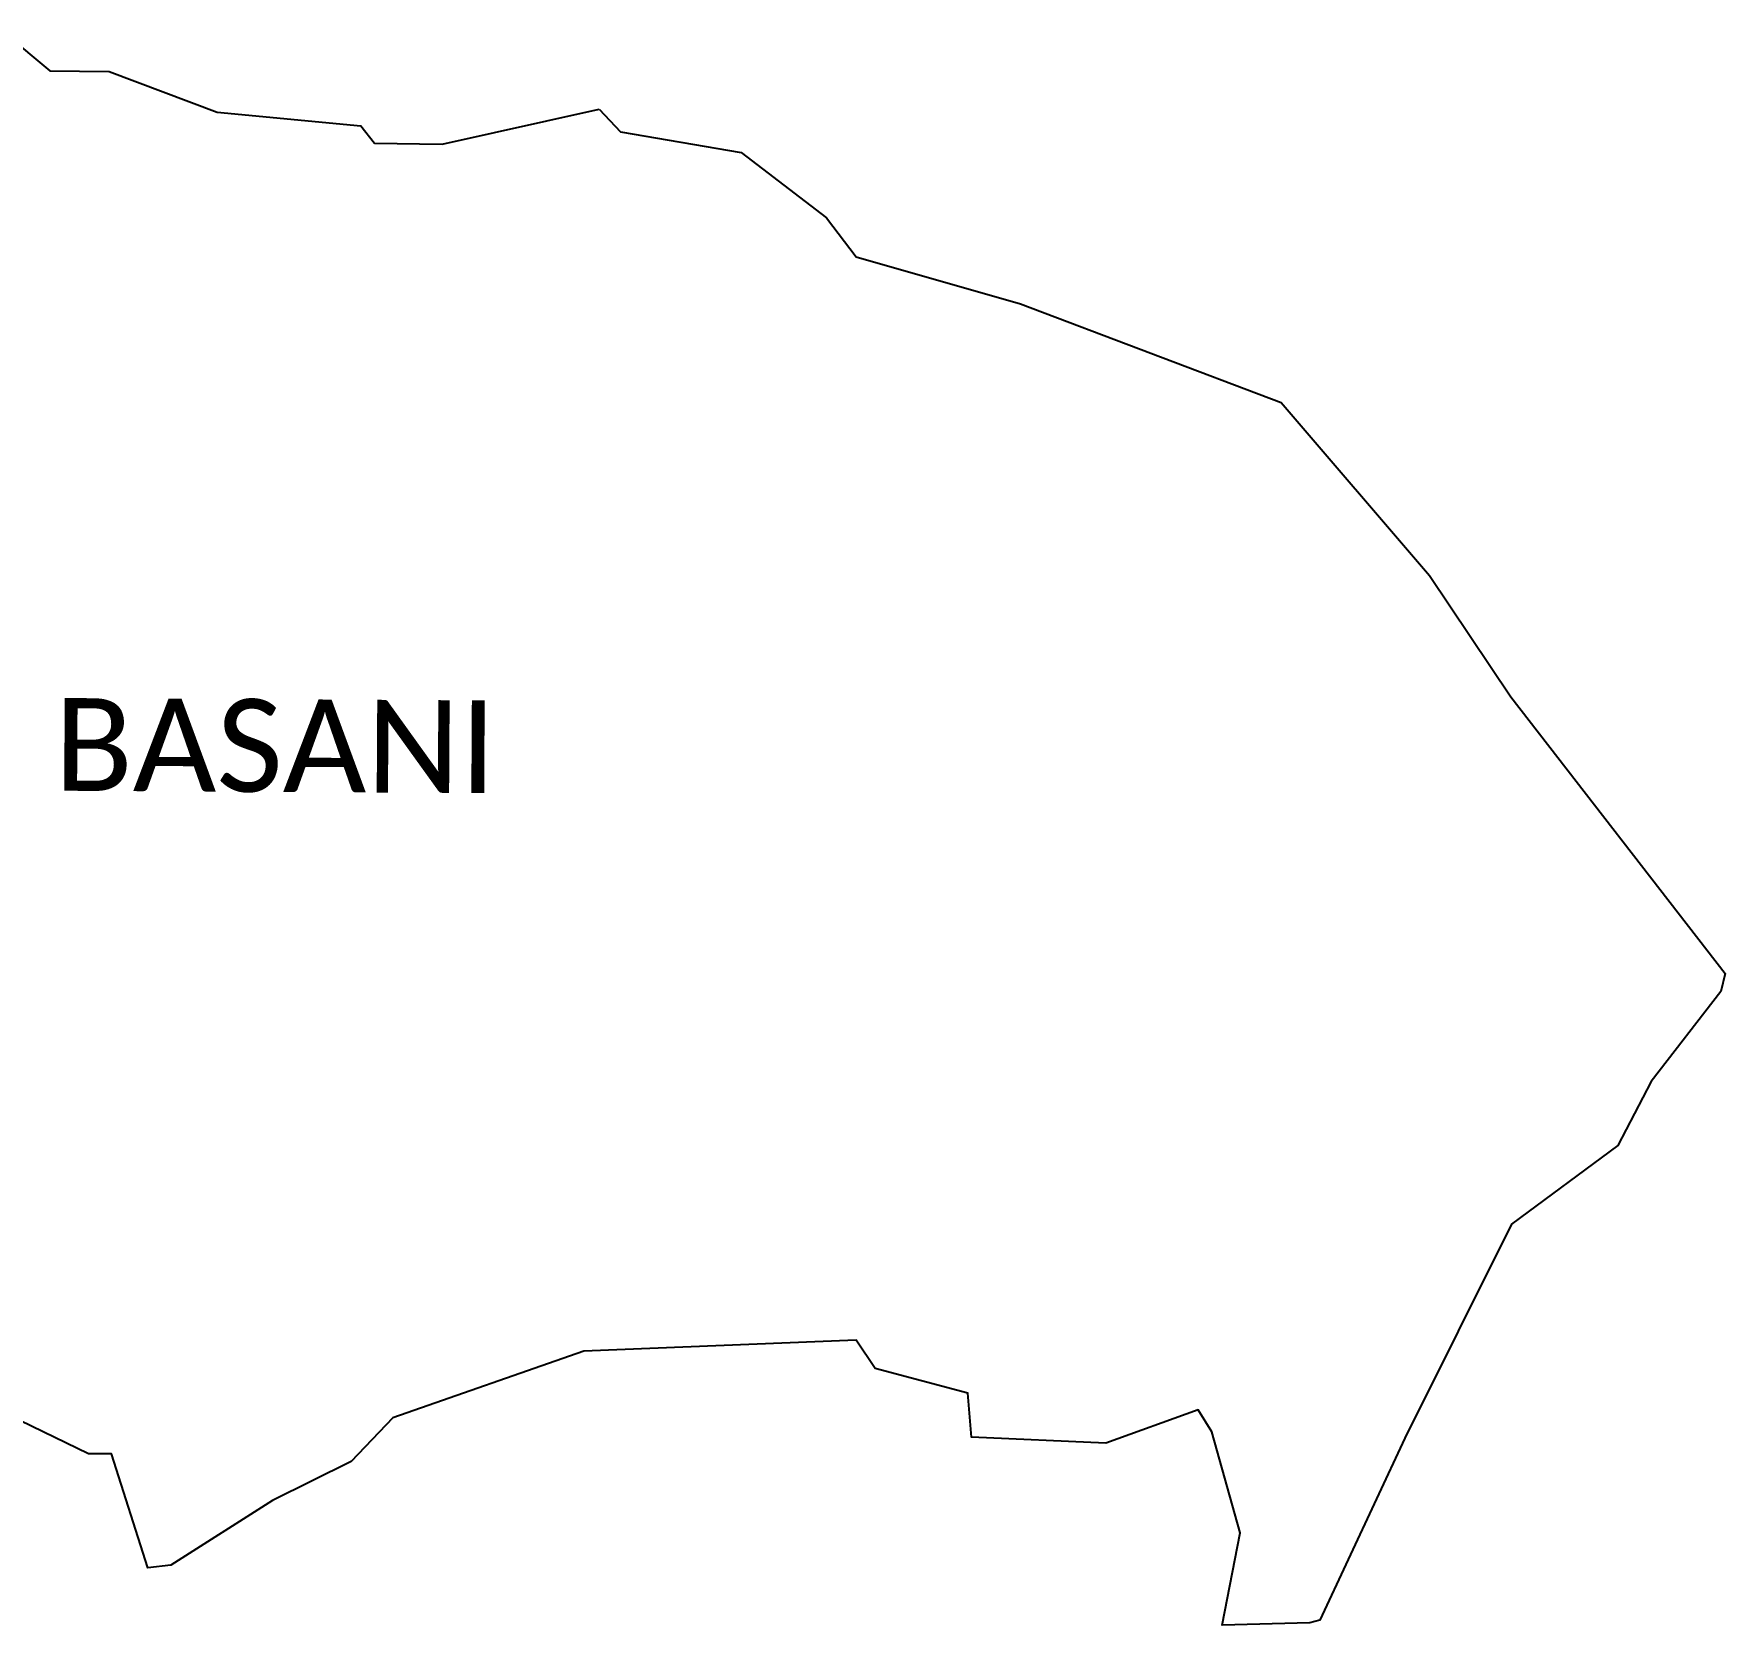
# Model space of a CAD drawing. Header units: metres. Extents: x 317534 to 320944, y 1885910 to 1889090.
# Drawn here: x 319045 to 320944, y 1886175 to 1887961 of the extents above; entities that cross this region are included whole.
import ezdxf

# ---------------------------------------------------------------- set-up
doc = ezdxf.new("R2010")
doc.units = ezdxf.units.M
doc.layers.add('village', color=3, linetype='Continuous')
doc.layers.add('VILLAGE NAME', color=250, linetype='Continuous')
doc.styles.get("Standard").update_dxf_attribs({"font": 'simplex.shx'})

msp = doc.modelspace()

# ---------------------------------------------------------------- linework, layer by layer
at = {"color": 6, "flags": 128}
for points in [[(319703.8, 1887851.3), (319839.3, 1887828.1)], [(320152.8, 1887658.1), (320445.4, 1887547.3)]]:
    msp.add_lwpolyline(points, dxfattribs=at)
at = {"layer": 'village', "color": 6}
for points in [[(319013.7, 1887961.2, 0), (319063.6, 1887919.7, 0), (319130, 1887919, 0), (319251.1, 1887873.3, 0), (319412.5, 1887857.9, 0), (319427.8, 1887838.4, 0), (319503.6, 1887837.4, 0), (319680.1, 1887876.5, 0), (319680.1, 1887876.5, 0)], [(319680.1, 1887876.5, 0), (319703.8, 1887851.3, 0)], [(319839.3, 1887828.1, 0), (319934.9, 1887754.6, 0), (319968.2, 1887711.1, 0), (320152.8, 1887658.1, 0)], [(320445.4, 1887547.3, 0), (320611.9, 1887353.2, 0), (320703, 1887217.2, 0), (320943.5, 1886906.7, 0), (320938.6, 1886886.7, 0), (320860.6, 1886785.5, 0), (320823.2, 1886713.9, 0), (320703.7, 1886625.5, 0), (320583.9, 1886385.4, 0), (320488.8, 1886180.9, 0), (320477.6, 1886178.1, 0), (320379, 1886175.5, 0), (320399.2, 1886279, 0), (320367.3, 1886392.5, 0), (320352.2, 1886417, 0), (320248.4, 1886379.8, 0), (320097.7, 1886386.4, 0), (320093.6, 1886435.8, 0), (319989.6, 1886463.6, 0), (319968.2, 1886495.2, 0), (319662.7, 1886482.9, 0), (319448.5, 1886408, 0), (319401.5, 1886359, 0), (319313.2, 1886315.3, 0), (319199.1, 1886242.6, 0), (319173.4, 1886239.7, 0), (319132.5, 1886367.7, 0), (319106.7, 1886367.7, 0), (318991.8, 1886423.6, 0)]]:
    msp.add_polyline3d(points, dxfattribs=at)

# ---------------------------------------------------------------- texts
at = {"layer": 'VILLAGE NAME', "insert": (319068.8, 1887215.9), "char_height": 104.042, "attachment_point": 1, "rotation": 359.6762}
msp.add_mtext_dynamic_manual_height_columns('{\\fCalibri|b0|i0|c0|p34;BASANI}', width=810.513, gutter_width=520.2, heights=[0], dxfattribs=at)

doc.saveas('drawing.dxf')
